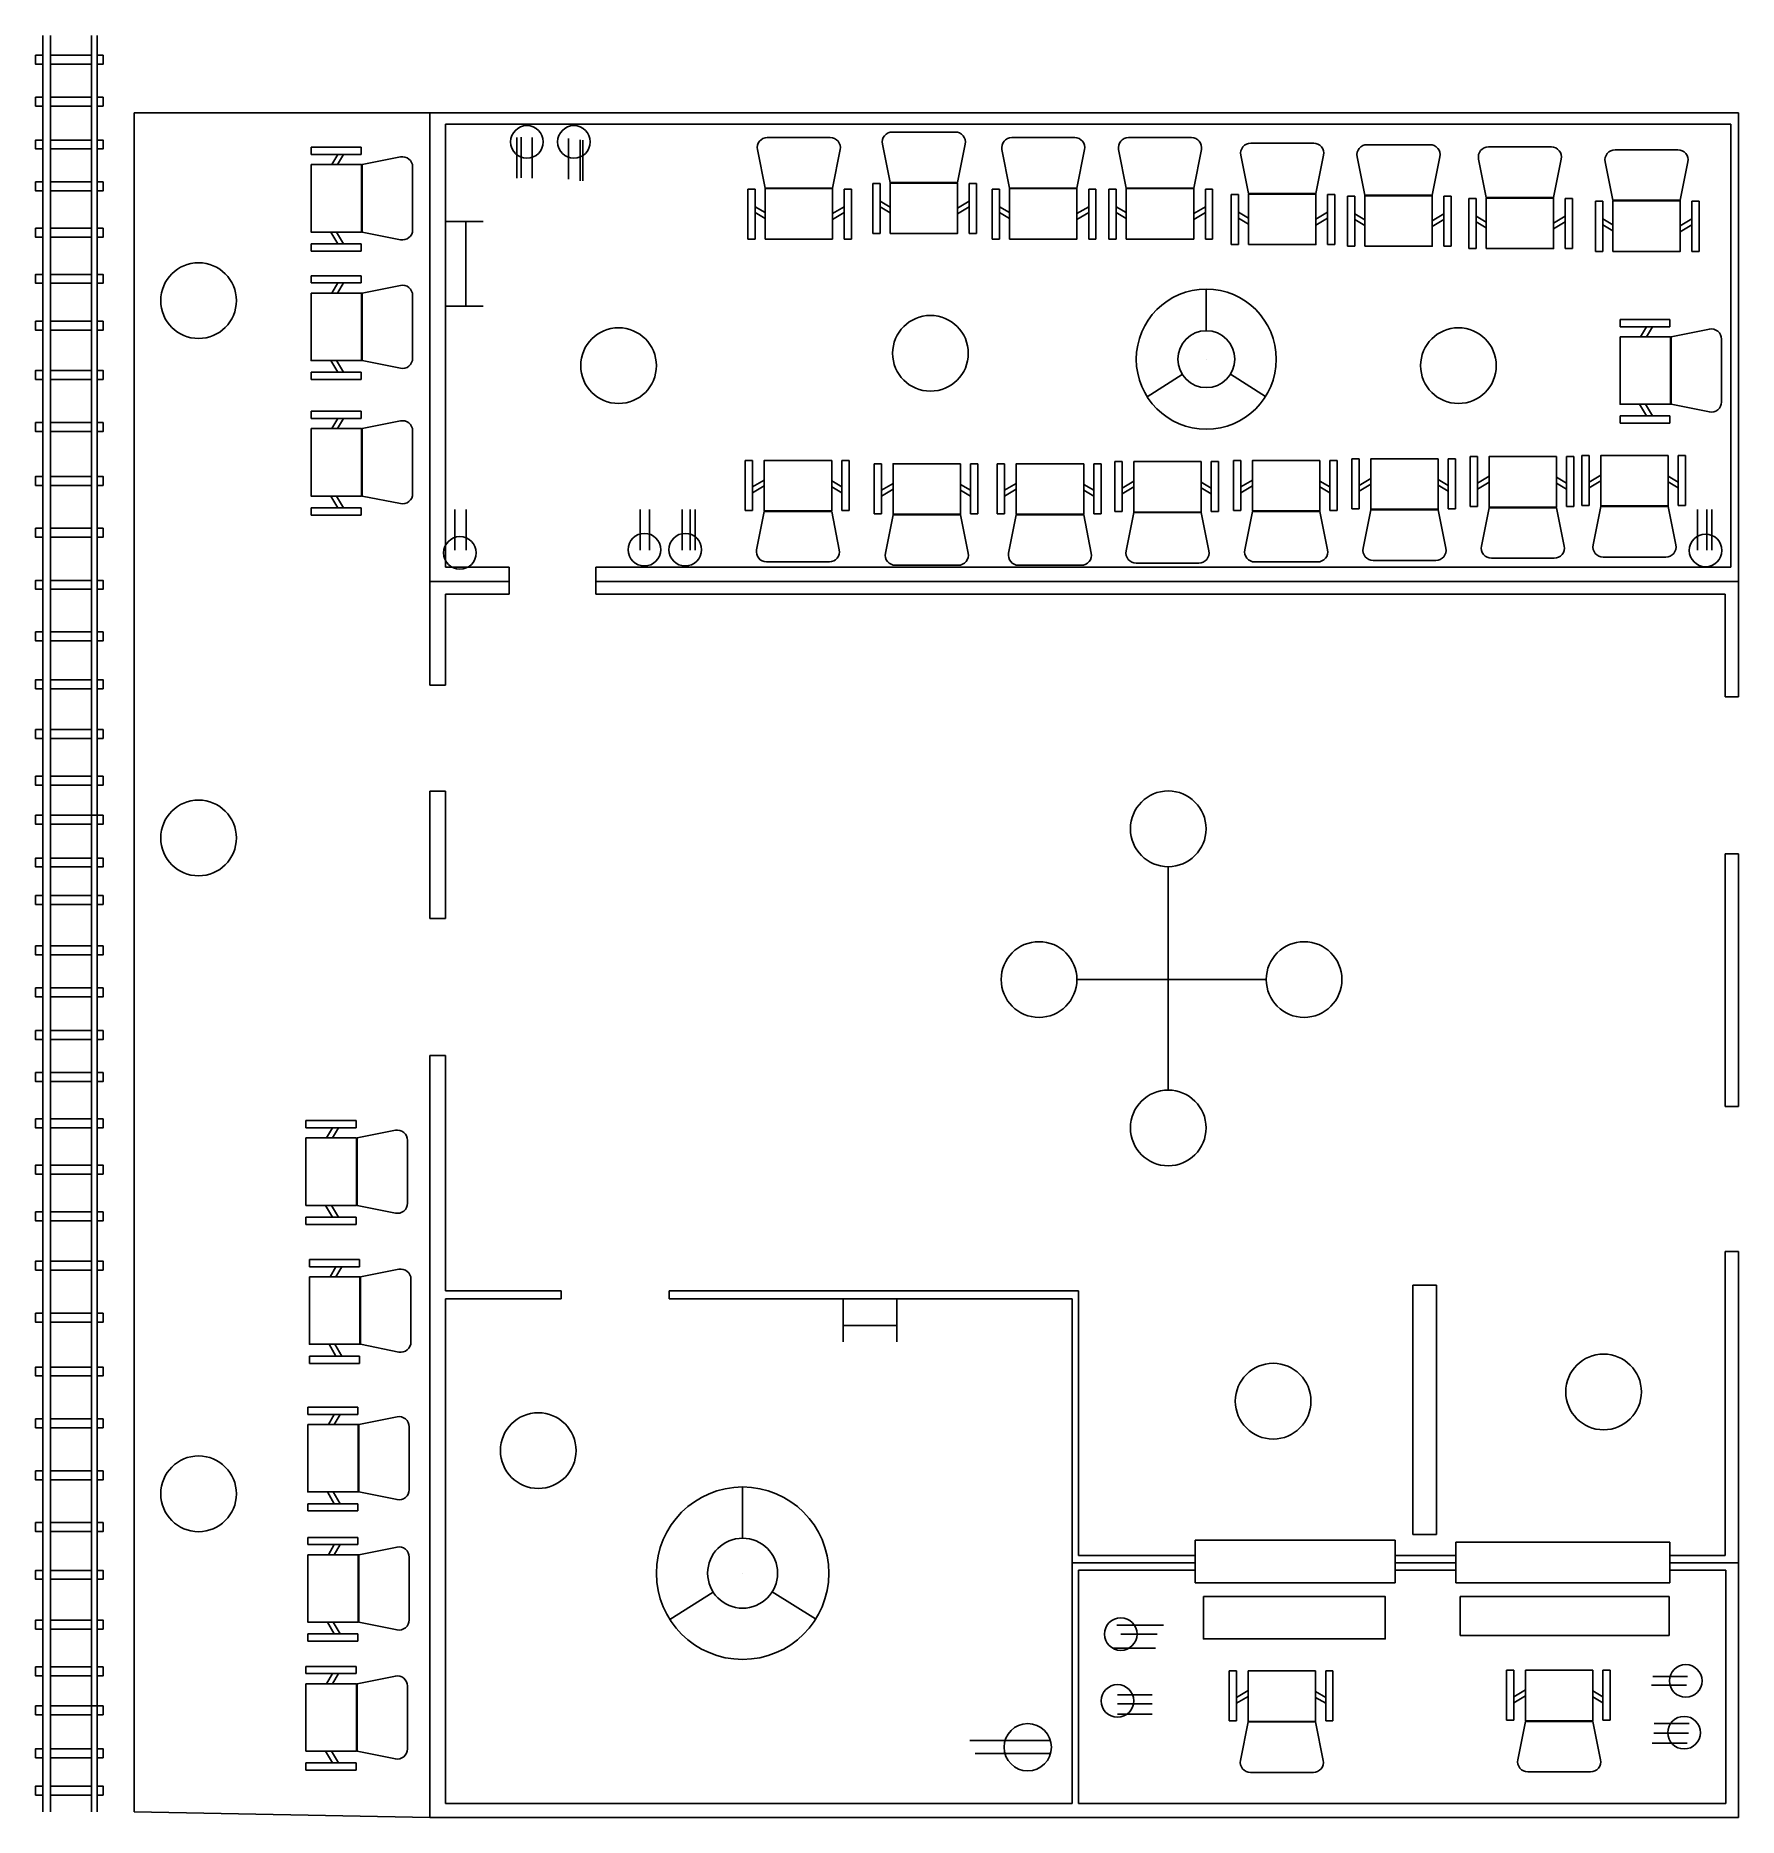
# Model space of a CAD drawing. Header units: millimetres. Extents: x 4372 to 6981, y 626 to 3355.
import ezdxf

# ---------------------------------------------------------------- set-up
doc = ezdxf.new("R2010")
doc.units = ezdxf.units.MM

msp = doc.modelspace()

# ---------------------------------------------------------------- linework, layer by layer
for p, q in [((4382.6, 3355.2), (4382.6, 1998.6)), ((4394.6, 1998.6), (4394.6, 3355.2)), ((4457.3, 1998.6), (4457.3, 3355.2)), ((4466, 3355.2), (4466, 1998.6)), ((4523, 3236.9), (6258.7, 3236.9)), ((4523, 1871.5), (4523, 3236.9)), ((4976, 3236.9), (4976, 2360.2)), ((6258.7, 3236.9), (6981.4, 3236.9)), ((6981.4, 3236.9), (6981.4, 2691.5)), ((4999.9, 2940.9), (4999.9, 3219.4)), ((4999.9, 3219.4), (6956.9, 3219.4)), ((5109.4, 3199.1), (5109.4, 3136.7)), ((5116, 3199.9), (5116, 3137.6)), ((5132.9, 3199.1), (5132.9, 3136.7)), ((5188.5, 3197.8), (5188.5, 3135.5)), ((5206.2, 3195.4), (5206.2, 3133)), ((5210.6, 3194.9), (5210.6, 3132.6)), ((6956.9, 3219.4), (6970, 3219.4)), ((6970, 3219.4), (6970, 2540.8)), ((4794, 3184.3), (4870.7, 3184.3)), ((4794, 3173.1), (4794, 3184.3)), ((4794, 3173.1), (4870.7, 3173.1)), ((4825.6, 3157.7), (4834.7, 3173.1)), ((4834.6, 3157.7), (4843.6, 3173.1)), ((4870.7, 3184.3), (4870.7, 3173.1)), ((5463.1, 3043.6), (5463.1, 3120.2)), ((5463.1, 3120.2), (5474.3, 3120.2)), ((5474.3, 3043.6), (5474.3, 3120.2)), ((5611, 3043.6), (5611, 3120.2)), ((5622.1, 3120.2), (5611, 3120.2)), ((5622.1, 3043.6), (5622.1, 3120.2)), ((5654.7, 3052.1), (5654.7, 3128.7)), ((5654.7, 3128.7), (5665.9, 3128.7)), ((5665.9, 3052.1), (5665.9, 3128.7)), ((5802.6, 3052.1), (5802.6, 3128.7)), ((5813.8, 3128.7), (5802.6, 3128.7)), ((5813.8, 3052.1), (5813.8, 3128.7)), ((5837.8, 3043.6), (5837.8, 3120.2)), ((5837.8, 3120.2), (5849, 3120.2)), ((5849, 3043.6), (5849, 3120.2)), ((5985.7, 3043.6), (5985.7, 3120.2)), ((5996.9, 3120.2), (5985.7, 3120.2)), ((5996.9, 3043.6), (5996.9, 3120.2)), ((6016.7, 3043.6), (6016.7, 3120.2)), ((6016.7, 3120.2), (6027.9, 3120.2)), ((6027.9, 3043.6), (6027.9, 3120.2)), ((6164.6, 3043.6), (6164.6, 3120.2)), ((6175.7, 3120.2), (6164.6, 3120.2)), ((6175.7, 3043.6), (6175.7, 3120.2)), ((6204, 3035.1), (6204, 3111.7)), ((6204, 3111.7), (6215.2, 3111.7)), ((6215.2, 3035.1), (6215.2, 3111.7)), ((6351.9, 3035.1), (6351.9, 3111.7)), ((6363.1, 3111.7), (6351.9, 3111.7)), ((6363.1, 3035.1), (6363.1, 3111.7)), ((5489.7, 3084.1), (5474.3, 3093.2)), ((5489.7, 3075.2), (5474.3, 3084.2)), ((5593, 3082.6), (5611, 3093.2)), ((5593, 3073.6), (5611, 3084.2)), ((5681.3, 3092.6), (5665.9, 3101.7)), ((5681.3, 3083.7), (5665.9, 3092.8)), ((5784.6, 3091.1), (5802.6, 3101.7)), ((5784.6, 3082.1), (5802.6, 3092.8)), ((5864.4, 3084.1), (5849, 3093.2)), ((5864.4, 3075.2), (5849, 3084.2)), ((5967.7, 3082.6), (5985.7, 3093.2)), ((5967.7, 3073.6), (5985.7, 3084.2)), ((6043.3, 3084.1), (6027.9, 3093.2)), ((6043.3, 3075.2), (6027.9, 3084.2)), ((6146.6, 3082.6), (6164.6, 3093.2)), ((6146.6, 3073.6), (6164.6, 3084.2)), ((6230.6, 3075.6), (6215.2, 3084.7)), ((6333.9, 3074.1), (6351.9, 3084.7)), ((6382.3, 3032.7), (6382.3, 3109.4)), ((6382.3, 3109.4), (6393.5, 3109.4)), ((6393.5, 3032.7), (6393.5, 3109.4)), ((6530.2, 3032.7), (6530.2, 3109.4)), ((6541.4, 3109.4), (6530.2, 3109.4)), ((6541.4, 3032.7), (6541.4, 3109.4)), ((6568.3, 3029.1), (6568.3, 3105.8)), ((6568.3, 3105.8), (6579.5, 3105.8)), ((6579.5, 3029.1), (6579.5, 3105.8)), ((6716.2, 3029.1), (6716.2, 3105.8)), ((6727.4, 3105.8), (6716.2, 3105.8)), ((6727.4, 3029.1), (6727.4, 3105.8)), ((6762.3, 3024.8), (6762.3, 3101.5)), ((6762.3, 3101.5), (6773.5, 3101.5)), ((6773.5, 3024.8), (6773.5, 3101.5)), ((6910.2, 3024.8), (6910.2, 3101.5)), ((6921.4, 3101.5), (6910.2, 3101.5)), ((6921.4, 3024.8), (6921.4, 3101.5)), ((4999.9, 3070.7), (5057.5, 3070.7)), ((5031, 3070.7), (5031, 2940.9)), ((6230.6, 3066.6), (6215.2, 3075.7)), ((6333.9, 3065.1), (6351.9, 3075.7)), ((6408.9, 3073.2), (6393.5, 3082.3)), ((6408.9, 3064.3), (6393.5, 3073.4)), ((6512.2, 3071.7), (6530.2, 3082.3)), ((6512.2, 3062.8), (6530.2, 3073.4)), ((6594.9, 3069.7), (6579.5, 3078.8)), ((6594.9, 3060.7), (6579.5, 3069.8)), ((6698.2, 3068.2), (6716.2, 3078.8)), ((6698.2, 3059.2), (6716.2, 3069.8)), ((6788.9, 3065.4), (6773.5, 3074.5)), ((6788.9, 3056.4), (6773.5, 3065.5)), ((6892.3, 3063.9), (6910.2, 3074.5)), ((6892.3, 3054.9), (6910.2, 3065.5)), ((4794, 3036.4), (4870.7, 3036.4)), ((4794, 3036.4), (4794, 3025.2)), ((4824.1, 3054.4), (4834.7, 3036.4)), ((4833, 3054.4), (4843.6, 3036.4)), ((4870.7, 3025.2), (4870.7, 3036.4)), ((5474.3, 3043.6), (5463.1, 3043.6)), ((5611, 3043.6), (5622.1, 3043.6)), ((5665.9, 3052.1), (5654.7, 3052.1)), ((5802.6, 3052.1), (5813.8, 3052.1)), ((5849, 3043.6), (5837.8, 3043.6)), ((5985.7, 3043.6), (5996.9, 3043.6)), ((6027.9, 3043.6), (6016.7, 3043.6)), ((6164.6, 3043.6), (6175.7, 3043.6)), ((6215.2, 3035.1), (6204, 3035.1)), ((6351.9, 3035.1), (6363.1, 3035.1)), ((6393.5, 3032.7), (6382.3, 3032.7)), ((6530.2, 3032.7), (6541.4, 3032.7)), ((4794, 3025.2), (4870.7, 3025.2)), ((6579.5, 3029.1), (6568.3, 3029.1)), ((6716.2, 3029.1), (6727.4, 3029.1)), ((6773.5, 3024.8), (6762.3, 3024.8)), ((6910.2, 3024.8), (6921.4, 3024.8)), ((4794, 2987.4), (4870.7, 2987.4)), ((4794, 2976.3), (4794, 2987.4)), ((4794, 2976.3), (4870.7, 2976.3)), ((4825.6, 2960.9), (4834.7, 2976.3)), ((4834.6, 2960.9), (4843.6, 2976.3)), ((4870.7, 2987.4), (4870.7, 2976.3)), ((6165.9, 2903.2), (6165.9, 2966.9)), ((4999.9, 2940.9), (5057.5, 2940.9)), ((4999.9, 2540.8), (4999.9, 2940.9)), ((6800, 2920.5), (6876.6, 2920.5)), ((6800, 2909.3), (6800, 2920.5)), ((6876.6, 2920.5), (6876.6, 2909.3)), ((6800, 2909.3), (6876.6, 2909.3)), ((6831.6, 2893.9), (6840.7, 2909.3)), ((6840.5, 2893.9), (6849.6, 2909.3)), ((4794, 2839.5), (4870.7, 2839.5)), ((4794, 2839.5), (4794, 2828.4)), ((4824.1, 2857.5), (4834.7, 2839.5)), ((4833, 2857.5), (4843.6, 2839.5)), ((4870.7, 2828.4), (4870.7, 2839.5)), ((6165.9, 2859.6), (6165.9, 2859.6)), ((4794, 2828.4), (4870.7, 2828.4)), ((6129.2, 2836.1), (6075.5, 2801.8)), ((6202.9, 2836.4), (6256.9, 2802.6)), ((6830, 2790.6), (6840.7, 2772.6)), ((6839, 2790.6), (6849.6, 2772.6)), ((4794, 2779.9), (4870.7, 2779.9)), ((4794, 2768.8), (4794, 2779.9)), ((4794, 2768.8), (4870.7, 2768.8)), ((4825.6, 2753.4), (4834.7, 2768.8)), ((4834.6, 2753.4), (4843.6, 2768.8)), ((4870.7, 2779.9), (4870.7, 2768.8)), ((6800, 2772.6), (6876.6, 2772.6)), ((6800, 2772.6), (6800, 2761.4)), ((6800, 2761.4), (6876.6, 2761.4)), ((6876.6, 2761.4), (6876.6, 2772.6)), ((5459.3, 2704.6), (5459.3, 2627.9)), ((5470.5, 2704.6), (5459.3, 2704.6)), ((5470.5, 2704.6), (5470.5, 2627.9)), ((5607.2, 2704.6), (5607.2, 2627.9)), ((5607.2, 2704.6), (5618.4, 2704.6)), ((5618.4, 2704.6), (5618.4, 2627.9)), ((6025.7, 2702.8), (6025.7, 2626.2)), ((6036.9, 2702.8), (6025.7, 2702.8)), ((6036.9, 2702.8), (6036.9, 2626.2)), ((6173.6, 2702.8), (6173.6, 2626.2)), ((6173.6, 2702.8), (6184.8, 2702.8)), ((6184.8, 2702.8), (6184.8, 2626.2)), ((6207.6, 2704.5), (6207.6, 2627.9)), ((6218.8, 2704.5), (6207.6, 2704.5)), ((6218.8, 2704.5), (6218.8, 2627.9)), ((6355.5, 2704.5), (6355.5, 2627.9)), ((6355.5, 2704.5), (6366.7, 2704.5)), ((6366.7, 2704.5), (6366.7, 2627.9)), ((6388.9, 2706.9), (6388.9, 2630.3)), ((6400.1, 2706.9), (6388.9, 2706.9)), ((6400.1, 2706.9), (6400.1, 2630.3)), ((6536.8, 2706.9), (6536.8, 2630.3)), ((6536.8, 2706.9), (6548, 2706.9)), ((6548, 2706.9), (6548, 2630.3)), ((6570.2, 2710.3), (6570.2, 2633.7)), ((6581.4, 2710.3), (6570.2, 2710.3)), ((6581.4, 2710.3), (6581.4, 2633.7)), ((6718.1, 2710.3), (6718.1, 2633.7)), ((6718.1, 2710.3), (6729.3, 2710.3)), ((6729.3, 2710.3), (6729.3, 2633.7)), ((6741.4, 2712), (6741.4, 2635.4)), ((6752.6, 2712), (6741.4, 2712)), ((6752.6, 2712), (6752.6, 2635.4)), ((6889.3, 2712), (6889.3, 2635.4)), ((6889.3, 2712), (6900.5, 2712)), ((6900.5, 2712), (6900.5, 2635.4)), ((5656.8, 2699.4), (5656.8, 2622.8)), ((5668, 2699.4), (5656.8, 2699.4)), ((5668, 2699.4), (5668, 2622.8)), ((5804.7, 2699.4), (5804.7, 2622.8)), ((5804.7, 2699.4), (5815.9, 2699.4)), ((5815.9, 2699.4), (5815.9, 2622.8)), ((5845.5, 2699.4), (5845.5, 2622.8)), ((5856.7, 2699.4), (5845.5, 2699.4)), ((5856.7, 2699.4), (5856.7, 2622.8)), ((5993.4, 2699.4), (5993.4, 2622.8)), ((5993.4, 2699.4), (6004.6, 2699.4)), ((6004.6, 2699.4), (6004.6, 2622.8)), ((6418.1, 2676.9), (6400.1, 2666.3)), ((6521.4, 2675.4), (6536.8, 2666.3)), ((6599.4, 2680.3), (6581.4, 2669.7)), ((6702.7, 2678.7), (6718.1, 2669.7)), ((6770.6, 2682), (6752.6, 2671.3)), ((6873.9, 2680.4), (6889.3, 2671.3)), ((6981.4, 2691.5), (6981.4, 2342.2)), ((4824.1, 2650), (4834.7, 2632.1)), ((4833, 2650), (4843.6, 2632.1)), ((5488.4, 2674.5), (5470.5, 2663.9)), ((5488.4, 2665.6), (5470.5, 2655)), ((5591.8, 2673), (5607.2, 2663.9)), ((5591.8, 2664.1), (5607.2, 2655)), ((5686, 2669.4), (5668, 2658.8)), ((5686, 2660.4), (5668, 2649.8)), ((5789.3, 2667.8), (5804.7, 2658.8)), ((5789.3, 2658.9), (5804.7, 2649.8)), ((5874.7, 2669.4), (5856.7, 2658.8)), ((5874.7, 2660.4), (5856.7, 2649.8)), ((5978, 2667.8), (5993.4, 2658.8)), ((5978, 2658.9), (5993.4, 2649.8)), ((6054.9, 2672.8), (6036.9, 2662.2)), ((6054.9, 2663.8), (6036.9, 2653.2)), ((6158.2, 2671.2), (6173.6, 2662.2)), ((6158.2, 2662.3), (6173.6, 2653.2)), ((6236.8, 2674.5), (6218.8, 2663.9)), ((6236.8, 2665.5), (6218.8, 2654.9)), ((6340.1, 2672.9), (6355.5, 2663.9)), ((6340.1, 2664), (6355.5, 2654.9)), ((6418.1, 2667.9), (6400.1, 2657.3)), ((6521.4, 2666.4), (6536.8, 2657.3)), ((6599.4, 2671.3), (6581.4, 2660.7)), ((6702.7, 2669.8), (6718.1, 2660.7)), ((6770.6, 2673), (6752.6, 2662.4)), ((6873.9, 2671.5), (6889.3, 2662.4)), ((4794, 2632.1), (4870.7, 2632.1)), ((4794, 2632.1), (4794, 2620.9)), ((4794, 2620.9), (4870.7, 2620.9)), ((4870.7, 2620.9), (4870.7, 2632.1)), ((5014.3, 2629.4), (5014.3, 2567.1)), ((5014.3, 2629.4), (5014.3, 2567.1)), ((5031.8, 2629.4), (5031.8, 2567.1)), ((5298.3, 2629.4), (5298.3, 2567.1)), ((5312.7, 2629.4), (5312.7, 2567.1)), ((5362.7, 2629.4), (5362.7, 2567.1)), ((5375, 2629.2), (5375, 2566.9)), ((5382.5, 2629.2), (5382.5, 2566.9)), ((5459.3, 2627.9), (5470.5, 2627.9)), ((5618.4, 2627.9), (5607.2, 2627.9)), ((5656.8, 2622.8), (5668, 2622.8)), ((5815.9, 2622.8), (5804.7, 2622.8)), ((5845.5, 2622.8), (5856.7, 2622.8)), ((6004.6, 2622.8), (5993.4, 2622.8)), ((6025.7, 2626.2), (6036.9, 2626.2)), ((6184.8, 2626.2), (6173.6, 2626.2)), ((6207.6, 2627.9), (6218.8, 2627.9)), ((6366.7, 2627.9), (6355.5, 2627.9)), ((6388.9, 2630.3), (6400.1, 2630.3)), ((6548, 2630.3), (6536.8, 2630.3)), ((6570.2, 2633.7), (6581.4, 2633.7)), ((6729.3, 2633.7), (6718.1, 2633.7)), ((6741.4, 2635.4), (6752.6, 2635.4)), ((6900.5, 2635.4), (6889.3, 2635.4)), ((6919, 2629.4), (6919, 2567.1)), ((6932.9, 2629.4), (6932.9, 2567.1)), ((6940.9, 2629.4), (6940.9, 2567.1)), ((4999.9, 2540.8), (5097.3, 2540.8)), ((5097.3, 2540.8), (5097.3, 2499.7)), ((5230.3, 2540.8), (5230.3, 2499.7)), ((5230.3, 2540.8), (6970, 2540.8)), ((4976, 2519.1), (5097.3, 2519.1)), ((5230.3, 2519.1), (6484.4, 2519.1)), ((6484.4, 2519.1), (6981.4, 2519.1)), ((4999.9, 2499.7), (5097.3, 2499.7)), ((4999.9, 2499.7), (4999.9, 2360.2)), ((5230.3, 2499.7), (6950, 2499.7)), ((6950, 2499.7), (6961, 2499.7)), ((6961, 2499.7), (6961, 2342.2)), ((4976, 2360.2), (4999.9, 2360.2)), ((6961, 2342.2), (6981.4, 2342.2)), ((4976, 2198.1), (4999.9, 2198.1)), ((4976, 2198.1), (4976, 2002.9)), ((4999.9, 2198.1), (4999.9, 2002.9)), ((6961, 2102), (6981.4, 2102)), ((6961, 2102), (6961, 1714.7)), ((6981.4, 2102), (6981.4, 1714.7)), ((6107.6, 2082.2), (6107.6, 1740)), ((4382.6, 1998.6), (4382.6, 1990.9)), ((4394.6, 1998.6), (4394.6, 1990.9)), ((4457.3, 1998.6), (4457.3, 1990.9)), ((4466, 1998.6), (4466, 1990.9)), ((4976, 2002.9), (4999.9, 2002.9)), ((4382.6, 1990.9), (4382.6, 634.3)), ((4394.6, 634.3), (4394.6, 1990.9)), ((4457.3, 634.3), (4457.3, 1990.9)), ((4466, 1990.9), (4466, 634.3)), ((5967.6, 1909.3), (6257.8, 1909.3)), ((4523, 1871.5), (4523, 1268.8)), ((4976, 1268.8), (4976, 1792.7)), ((4976, 1792.7), (4999.9, 1792.7)), ((4999.9, 1792.7), (4999.9, 1432.6)), ((4786.1, 1693.2), (4862.8, 1693.2)), ((4786.1, 1682), (4786.1, 1693.2)), ((4862.8, 1693.2), (4862.8, 1682)), ((6961, 1714.7), (6981.4, 1714.7)), ((4786.1, 1682), (4862.8, 1682)), ((4817.7, 1666.6), (4826.8, 1682)), ((4826.7, 1666.6), (4835.8, 1682)), ((4816.2, 1563.3), (4826.8, 1545.3)), ((4825.2, 1563.3), (4835.8, 1545.3)), ((4786.1, 1545.3), (4862.8, 1545.3)), ((4786.1, 1545.3), (4786.1, 1534.1)), ((4786.1, 1534.1), (4862.8, 1534.1)), ((4862.8, 1534.1), (4862.8, 1545.3)), ((4791.5, 1480.4), (4868.1, 1480.4)), ((4791.5, 1469.2), (4791.5, 1480.4)), ((4868.1, 1480.4), (4868.1, 1469.2)), ((6961, 1492.5), (6981.4, 1492.5)), ((6961, 1492.5), (6961, 1038.1)), ((6981.4, 1492.5), (6981.4, 625.9)), ((4791.5, 1469.2), (4868.1, 1469.2)), ((4823.1, 1453.8), (4832.1, 1469.2)), ((4832, 1453.8), (4841.1, 1469.2)), ((4999.9, 1432.6), (5177.4, 1432.6)), ((5177.4, 1420.4), (4999.9, 1420.4)), ((4999.9, 1420.4), (4999.9, 647.3)), ((5177.4, 1432.6), (5177.4, 1420.4)), ((5342.5, 1432.6), (5342.5, 1420.4)), ((5342.5, 1432.6), (5970, 1432.6)), ((5960.2, 1420.4), (5342.5, 1420.4)), ((5609.3, 1354.2), (5609.3, 1420.4)), ((5691.7, 1354.2), (5691.7, 1420.4)), ((5960.2, 1420.4), (5960.2, 647.3)), ((5970, 1432.6), (5970, 1026.8)), ((6482.4, 1066.4), (6482.4, 1440.9)), ((6482.4, 1440.9), (6519, 1440.9)), ((6519, 1440.9), (6519, 1059.4)), ((5609.3, 1379.4), (5691.7, 1379.4)), ((4821.5, 1350.5), (4832.1, 1332.5)), ((4830.5, 1350.5), (4841.1, 1332.5)), ((4791.5, 1332.5), (4868.1, 1332.5)), ((4791.5, 1332.5), (4791.5, 1321.3)), ((4791.5, 1321.3), (4868.1, 1321.3)), ((4868.1, 1321.3), (4868.1, 1332.5)), ((4523, 634.3), (4523, 1268.8)), ((4976, 1268.8), (4976, 625.9)), ((4788.8, 1254.3), (4865.5, 1254.3)), ((4788.8, 1243.1), (4788.8, 1254.3)), ((4788.8, 1243.1), (4865.5, 1243.1)), ((4820.4, 1227.7), (4829.5, 1243.1)), ((4829.3, 1227.7), (4838.4, 1243.1)), ((4865.5, 1254.3), (4865.5, 1243.1)), ((4818.9, 1124.4), (4829.5, 1106.4)), ((4827.8, 1124.4), (4838.4, 1106.4)), ((5455.3, 1053.5), (5455.3, 1131.9)), ((4788.8, 1106.4), (4865.5, 1106.4)), ((4788.8, 1106.4), (4788.8, 1095.2)), ((4788.8, 1095.2), (4865.5, 1095.2)), ((4865.5, 1095.2), (4865.5, 1106.4)), ((6482.4, 1066.4), (6482.4, 1059.4)), ((4788.8, 1054.8), (4865.5, 1054.8)), ((4788.8, 1043.6), (4788.8, 1054.8)), ((4788.8, 1043.6), (4865.5, 1043.6)), ((4820.4, 1028.2), (4829.5, 1043.6)), ((4829.3, 1028.2), (4838.4, 1043.6)), ((4865.5, 1054.8), (4865.5, 1043.6)), ((6149, 1050.4), (6455.6, 1050.4)), ((6149, 985.2), (6149, 1050.4)), ((6455.6, 1050.4), (6455.6, 985.2)), ((6482.4, 1059.4), (6482.4, 1059.4)), ((6482.4, 1059.4), (6519, 1059.4)), ((6548.4, 1047.3), (6548.4, 985.2)), ((6876.5, 1047.3), (6548.4, 1047.3)), ((6876.5, 985.2), (6876.5, 1047.3)), ((6961, 1038.1), (6961, 1026.8)), ((6090.8, 1015.8), (5960.2, 1015.8)), ((5970, 1026.8), (6149, 1026.8)), ((6090.8, 1015.8), (6149, 1015.8)), ((6548.4, 1026.8), (6455.6, 1026.8)), ((6455.6, 1015.8), (6548.4, 1015.8)), ((6961, 1026.8), (6876.5, 1026.8)), ((6876.5, 1015.8), (6981.4, 1015.8)), ((5455.3, 999.9), (5455.3, 999.9)), ((5970, 1004.7), (5970, 647.3)), ((6149, 1004.7), (5970, 1004.7)), ((6455.6, 985.2), (6149, 985.2)), ((6548.4, 1004.7), (6455.6, 1004.7)), ((6548.4, 985.2), (6876.5, 985.2)), ((6962.2, 1004.7), (6876.5, 1004.7)), ((6962.2, 647.3), (6962.2, 1004.7)), ((5410.1, 971), (5344, 928.8)), ((5500.7, 971.4), (5567.2, 929.8)), ((4788.8, 906.9), (4865.5, 906.9)), ((4788.8, 906.9), (4788.8, 895.7)), ((4818.9, 924.9), (4829.5, 906.9)), ((4827.8, 924.9), (4838.4, 906.9)), ((4865.5, 895.7), (4865.5, 906.9)), ((6100.4, 920.3), (6028.6, 920.3)), ((6090.8, 906.4), (6034.9, 906.6)), ((4788.8, 895.7), (4865.5, 895.7)), ((6088.3, 884.8), (6022.5, 884.8)), ((4786.1, 857.2), (4862.8, 857.2)), ((4786.1, 846), (4786.1, 857.2)), ((4862.8, 857.2), (4862.8, 846)), ((6201, 850.2), (6201, 773.5)), ((6212.2, 850.2), (6201, 850.2)), ((6212.2, 850.2), (6212.2, 773.5)), ((6348.9, 850.2), (6348.9, 773.5)), ((6348.9, 850.2), (6360.1, 850.2)), ((6360.1, 850.2), (6360.1, 773.5)), ((6626, 851.2), (6626, 774.5)), ((6637.2, 851.2), (6626, 851.2)), ((6637.2, 851.2), (6637.2, 774.5)), ((6773.9, 851.2), (6773.9, 774.5)), ((6773.9, 851.2), (6785.1, 851.2)), ((6785.1, 851.2), (6785.1, 774.5)), ((4786.1, 846), (4862.8, 846)), ((4817.7, 830.6), (4826.8, 846)), ((4826.6, 830.6), (4835.7, 846)), ((6230.2, 820.1), (6212.2, 809.5)), ((6655.2, 821.1), (6637.2, 810.5)), ((6758.5, 819.6), (6773.9, 810.5)), ((6848.5, 828.6), (6901.9, 828.6)), ((6850.1, 841.6), (6903.5, 841.6)), ((6029.8, 813.7), (6083.2, 813.7)), ((6029.8, 799.8), (6083.2, 799.8)), ((6230.2, 811.2), (6212.2, 800.6)), ((6333.5, 818.6), (6348.9, 809.5)), ((6333.5, 809.7), (6348.9, 800.6)), ((6655.2, 812.2), (6637.2, 801.5)), ((6758.5, 810.6), (6773.9, 801.5)), ((6029.8, 783.9), (6083.2, 783.9)), ((6201, 773.5), (6212.2, 773.5)), ((6360.1, 773.5), (6348.9, 773.5)), ((6626, 774.5), (6637.2, 774.5)), ((6785.1, 774.5), (6773.9, 774.5)), ((6852.6, 769.8), (6906, 769.8)), ((5927, 743.5), (5803.5, 743.5)), ((6849.5, 739.3), (6903, 739.3)), ((6851.7, 754.9), (6905.2, 754.9)), ((4816.2, 727.3), (4826.8, 709.3)), ((4825.1, 727.3), (4835.7, 709.3)), ((5927.2, 723.5), (5811.9, 723.5)), ((4786.1, 709.3), (4862.8, 709.3)), ((4786.1, 709.3), (4786.1, 698.1)), ((4786.1, 698.1), (4862.8, 698.1)), ((4862.8, 698.1), (4862.8, 709.3)), ((4976, 625.9), (4523, 634.3)), ((4999.9, 647.3), (5960.2, 647.3)), ((5970, 647.3), (6962.2, 647.3)), ((4976, 625.9), (6981.4, 625.9))]:
    msp.add_line(p, q)
for points in [[(4382.6, 3311.4), (4371.8, 3311.4), (4371.8, 3325.1), (4382.6, 3325.1)], [(4394.6, 3325.1), (4457.3, 3325.1)], [(4457.3, 3311.4), (4394.6, 3311.4)], [(4466, 3325.1), (4475.2, 3325.1), (4475.2, 3311.4), (4466, 3311.4)], [(4382.6, 3247.2), (4371.8, 3247.2), (4371.8, 3260.9), (4382.6, 3260.9)], [(4394.6, 3260.9), (4457.3, 3260.9)], [(4466, 3260.9), (4475.2, 3260.9), (4475.2, 3247.2), (4466, 3247.2)], [(4457.3, 3247.2), (4394.6, 3247.2)], [(4382.6, 3181.6), (4371.8, 3181.6), (4371.8, 3195.3), (4382.6, 3195.3)], [(4394.6, 3195.3), (4457.3, 3195.3)], [(4466, 3195.3), (4475.2, 3195.3), (4475.2, 3181.6), (4466, 3181.6)], [(4457.3, 3181.6), (4394.6, 3181.6)], [(4382.6, 3117.4), (4371.8, 3117.4), (4371.8, 3131.1), (4382.6, 3131.1)], [(4394.6, 3131.1), (4457.3, 3131.1)], [(4457.3, 3117.4), (4394.6, 3117.4)], [(4466, 3131.1), (4475.2, 3131.1), (4475.2, 3117.4), (4466, 3117.4)], [(4382.6, 3046.4), (4371.8, 3046.4), (4371.8, 3060.1), (4382.6, 3060.1)], [(4394.6, 3060.1), (4457.3, 3060.1)], [(4466, 3060.1), (4475.2, 3060.1), (4475.2, 3046.4), (4466, 3046.4)], [(4457.3, 3046.4), (4394.6, 3046.4)], [(4382.6, 2975.8), (4371.8, 2975.8), (4371.8, 2989.5), (4382.6, 2989.5)], [(4394.6, 2989.5), (4457.3, 2989.5)], [(4457.3, 2975.8), (4394.6, 2975.8)], [(4466, 2989.5), (4475.2, 2989.5), (4475.2, 2975.8), (4466, 2975.8)], [(4382.6, 2903.9), (4371.8, 2903.9), (4371.8, 2917.6), (4382.6, 2917.6)], [(4394.6, 2917.6), (4457.3, 2917.6)], [(4457.3, 2903.9), (4394.6, 2903.9)], [(4466, 2917.6), (4475.2, 2917.6), (4475.2, 2903.9), (4466, 2903.9)], [(4382.6, 2828.7), (4371.8, 2828.7), (4371.8, 2842.4), (4382.6, 2842.4)], [(4394.6, 2842.4), (4457.3, 2842.4)], [(4466, 2842.4), (4475.2, 2842.4), (4475.2, 2828.7), (4466, 2828.7)], [(4457.3, 2828.7), (4394.6, 2828.7)], [(4382.6, 2748.7), (4371.8, 2748.7), (4371.8, 2762.4), (4382.6, 2762.4)], [(4394.6, 2762.4), (4457.3, 2762.4)], [(4466, 2762.4), (4475.2, 2762.4), (4475.2, 2748.7), (4466, 2748.7)], [(4457.3, 2748.7), (4394.6, 2748.7)], [(4382.6, 2666.3), (4371.8, 2666.3), (4371.8, 2680), (4382.6, 2680)], [(4394.6, 2680), (4457.3, 2680)], [(4466, 2680), (4475.2, 2680), (4475.2, 2666.3), (4466, 2666.3)], [(4457.3, 2666.3), (4394.6, 2666.3)], [(4382.6, 2586.9), (4371.8, 2586.9), (4371.8, 2600.6), (4382.6, 2600.6)], [(4394.6, 2600.6), (4457.3, 2600.6)], [(4466, 2600.6), (4475.2, 2600.6), (4475.2, 2586.9), (4466, 2586.9)], [(4457.3, 2586.9), (4394.6, 2586.9)], [(4382.6, 2507.1), (4371.8, 2507.1), (4371.8, 2520.8), (4382.6, 2520.8)], [(4394.6, 2520.8), (4457.3, 2520.8)], [(4466, 2520.8), (4475.2, 2520.8), (4475.2, 2507.1), (4466, 2507.1)], [(4457.3, 2507.1), (4394.6, 2507.1)], [(4382.6, 2428), (4371.8, 2428), (4371.8, 2441.7), (4382.6, 2441.7)], [(4394.6, 2441.7), (4457.3, 2441.7)], [(4466, 2441.7), (4475.2, 2441.7), (4475.2, 2428), (4466, 2428)], [(4457.3, 2428), (4394.6, 2428)], [(4382.6, 2354.8), (4371.8, 2354.8), (4371.8, 2368.5), (4382.6, 2368.5)], [(4394.6, 2368.5), (4457.3, 2368.5)], [(4457.3, 2354.8), (4394.6, 2354.8)], [(4466, 2368.5), (4475.2, 2368.5), (4475.2, 2354.8), (4466, 2354.8)], [(4382.6, 2278.6), (4371.8, 2278.6), (4371.8, 2292.3), (4382.6, 2292.3)], [(4394.6, 2292.3), (4457.3, 2292.3)], [(4457.3, 2278.6), (4394.6, 2278.6)], [(4466, 2292.3), (4475.2, 2292.3), (4475.2, 2278.6), (4466, 2278.6)], [(4382.6, 2206.9), (4371.8, 2206.9), (4371.8, 2220.6), (4382.6, 2220.6)], [(4394.6, 2220.6), (4457.3, 2220.6)], [(4466, 2220.6), (4475.2, 2220.6), (4475.2, 2206.9), (4466, 2206.9)], [(4457.3, 2206.9), (4394.6, 2206.9)], [(4382.6, 2147.3), (4371.8, 2147.3), (4371.8, 2161), (4382.6, 2161)], [(4394.6, 2161), (4475.2, 2161), (4475.2, 2147.3), (4466, 2147.3)], [(4457.3, 2147.3), (4394.6, 2147.3)], [(4382.6, 2081.7), (4371.8, 2081.7), (4371.8, 2095.4), (4382.6, 2095.4)], [(4394.6, 2095.4), (4457.3, 2095.4)], [(4457.3, 2081.7), (4394.6, 2081.7)], [(4466, 2095.4), (4475.2, 2095.4), (4475.2, 2081.7), (4466, 2081.7)], [(4382.6, 2024.3), (4371.8, 2024.3), (4371.8, 2038), (4382.6, 2038)], [(4394.6, 2038), (4457.3, 2038)], [(4457.3, 2024.3), (4394.6, 2024.3)], [(4466, 2038), (4475.2, 2038), (4475.2, 2024.3), (4466, 2024.3)], [(4382.6, 1947.1), (4371.8, 1947.1), (4371.8, 1960.8), (4382.6, 1960.8)], [(4394.6, 1960.8), (4457.3, 1960.8)], [(4457.3, 1947.1), (4394.6, 1947.1)], [(4466, 1960.8), (4475.2, 1960.8), (4475.2, 1947.1), (4466, 1947.1)], [(4382.6, 1882.8), (4371.8, 1882.8), (4371.8, 1896.5), (4382.6, 1896.5)], [(4394.6, 1896.5), (4457.3, 1896.5)], [(4466, 1896.5), (4475.2, 1896.5), (4475.2, 1882.8), (4466, 1882.8)], [(4457.3, 1882.8), (4394.6, 1882.8)], [(4382.6, 1817.3), (4371.8, 1817.3), (4371.8, 1831), (4382.6, 1831)], [(4394.6, 1831), (4457.3, 1831)], [(4466, 1831), (4475.2, 1831), (4475.2, 1817.3), (4466, 1817.3)], [(4457.3, 1817.3), (4394.6, 1817.3)], [(4382.6, 1753), (4371.8, 1753), (4371.8, 1766.7), (4382.6, 1766.7)], [(4394.6, 1766.7), (4457.3, 1766.7)], [(4457.3, 1753), (4394.6, 1753)], [(4466, 1766.7), (4475.2, 1766.7), (4475.2, 1753), (4466, 1753)], [(4382.6, 1682.1), (4371.8, 1682.1), (4371.8, 1695.8), (4382.6, 1695.8)], [(4394.6, 1695.8), (4457.3, 1695.8)], [(4466, 1695.8), (4475.2, 1695.8), (4475.2, 1682.1), (4466, 1682.1)], [(4457.3, 1682.1), (4394.6, 1682.1)], [(4382.6, 1611.4), (4371.8, 1611.4), (4371.8, 1625.1), (4382.6, 1625.1)], [(4394.6, 1625.1), (4457.3, 1625.1)], [(4457.3, 1611.4), (4394.6, 1611.4)], [(4466, 1625.1), (4475.2, 1625.1), (4475.2, 1611.4), (4466, 1611.4)], [(4382.6, 1539.5), (4371.8, 1539.5), (4371.8, 1553.2), (4382.6, 1553.2)], [(4394.6, 1553.2), (4457.3, 1553.2)], [(4457.3, 1539.5), (4394.6, 1539.5)], [(4466, 1553.2), (4475.2, 1553.2), (4475.2, 1539.5), (4466, 1539.5)], [(4382.6, 1464.3), (4371.8, 1464.3), (4371.8, 1478), (4382.6, 1478)], [(4394.6, 1478), (4457.3, 1478)], [(4466, 1478), (4475.2, 1478), (4475.2, 1464.3), (4466, 1464.3)], [(4457.3, 1464.3), (4394.6, 1464.3)], [(4382.6, 1384.3), (4371.8, 1384.3), (4371.8, 1398), (4382.6, 1398)], [(4394.6, 1398), (4457.3, 1398)], [(4466, 1398), (4475.2, 1398), (4475.2, 1384.3), (4466, 1384.3)], [(4457.3, 1384.3), (4394.6, 1384.3)], [(4382.6, 1302), (4371.8, 1302), (4371.8, 1315.7), (4382.6, 1315.7)], [(4394.6, 1315.7), (4457.3, 1315.7)], [(4466, 1315.7), (4475.2, 1315.7), (4475.2, 1302), (4466, 1302)], [(4457.3, 1302), (4394.6, 1302)], [(4382.6, 1222.6), (4371.8, 1222.6), (4371.8, 1236.3), (4382.6, 1236.3)], [(4394.6, 1236.3), (4457.3, 1236.3)], [(4466, 1236.3), (4475.2, 1236.3), (4475.2, 1222.6), (4466, 1222.6)], [(4457.3, 1222.6), (4394.6, 1222.6)], [(4382.6, 1142.8), (4371.8, 1142.8), (4371.8, 1156.5), (4382.6, 1156.5)], [(4394.6, 1156.5), (4457.3, 1156.5)], [(4466, 1156.5), (4475.2, 1156.5), (4475.2, 1142.8), (4466, 1142.8)], [(4457.3, 1142.8), (4394.6, 1142.8)], [(4382.6, 1063.6), (4371.8, 1063.6), (4371.8, 1077.3), (4382.6, 1077.3)], [(4394.6, 1077.3), (4457.3, 1077.3)], [(4466, 1077.3), (4475.2, 1077.3), (4475.2, 1063.6), (4466, 1063.6)], [(4457.3, 1063.6), (4394.6, 1063.6)], [(4382.6, 990.5), (4371.8, 990.5), (4371.8, 1004.2), (4382.6, 1004.2)], [(4394.6, 1004.2), (4457.3, 1004.2)], [(4457.3, 990.5), (4394.6, 990.5)], [(4466, 1004.2), (4475.2, 1004.2), (4475.2, 990.5), (4466, 990.5)], [(4382.6, 914.3), (4371.8, 914.3), (4371.8, 928), (4382.6, 928)], [(4394.6, 928), (4457.3, 928)], [(4457.3, 914.3), (4394.6, 914.3)], [(4466, 928), (4475.2, 928), (4475.2, 914.3), (4466, 914.3)], [(4382.6, 842.5), (4371.8, 842.5), (4371.8, 856.2), (4382.6, 856.2)], [(4394.6, 856.2), (4457.3, 856.2)], [(4466, 856.2), (4475.2, 856.2), (4475.2, 842.5), (4466, 842.5)], [(4457.3, 842.5), (4394.6, 842.5)], [(4382.6, 783), (4371.8, 783), (4371.8, 796.7), (4382.6, 796.7)], [(4394.6, 796.7), (4475.2, 796.7), (4475.2, 783), (4466, 783)], [(4457.3, 783), (4394.6, 783)], [(4382.6, 717.3), (4371.8, 717.3), (4371.8, 731), (4382.6, 731)], [(4394.6, 731), (4457.3, 731)], [(4457.3, 717.3), (4394.6, 717.3)], [(4466, 731), (4475.2, 731), (4475.2, 717.3), (4466, 717.3)], [(4382.6, 660), (4371.8, 660), (4371.8, 673.7), (4382.6, 673.7)], [(4394.6, 673.7), (4457.3, 673.7)], [(4457.3, 660), (4394.6, 660)], [(4466, 673.7), (4475.2, 673.7), (4475.2, 660), (4466, 660)]]:
    msp.add_lwpolyline(points)
for points in [[(5489.7, 3121.8), (5477.9, 3180.6, -0.473093), (5493.1, 3199.1), (5589.6, 3199.1, -0.473462), (5604.8, 3180.6), (5593, 3121.8)], [(5681.3, 3130.3), (5669.6, 3189.1, -0.473093), (5684.8, 3207.6), (5781.2, 3207.6, -0.473462), (5796.4, 3189.1), (5784.6, 3130.3)], [(5864.4, 3121.8), (5852.7, 3180.6, -0.473093), (5867.9, 3199.1), (5964.3, 3199.1, -0.473462), (5979.5, 3180.6), (5967.7, 3121.8)], [(6043.3, 3121.8), (6031.5, 3180.6, -0.473093), (6046.7, 3199.1), (6143.2, 3199.1, -0.473462), (6158.4, 3180.6), (6146.6, 3121.8)], [(4872.3, 3157.7), (4931, 3169.4, -0.473093), (4949.5, 3154.2), (4949.6, 3057.8, -0.473462), (4931, 3042.6), (4872.3, 3054.4)], [(6230.6, 3113.3), (6218.9, 3172.1, -0.473093), (6234.1, 3190.6), (6330.5, 3190.6, -0.473462), (6345.7, 3172.1), (6333.9, 3113.3)], [(6408.9, 3111), (6397.2, 3169.7, -0.473093), (6412.4, 3188.2), (6508.8, 3188.2, -0.473462), (6524, 3169.7), (6512.2, 3111)], [(6594.9, 3107.4), (6583.2, 3166.2, -0.473093), (6598.4, 3184.7), (6694.8, 3184.7, -0.473462), (6710, 3166.1), (6698.2, 3107.4)], [(6788.9, 3103.1), (6777.2, 3161.8, -0.473093), (6792.4, 3180.4), (6888.8, 3180.4, -0.473462), (6904, 3161.8), (6892.3, 3103.1)], [(4872.3, 2960.9), (4931, 2972.6, -0.473093), (4949.5, 2957.4), (4949.6, 2860.9, -0.473462), (4931, 2845.8), (4872.3, 2857.5)], [(6878.2, 2893.9), (6937, 2905.6, -0.473093), (6955.5, 2890.4), (6955.5, 2794, -0.473462), (6937, 2778.8), (6878.2, 2790.6)], [(4872.3, 2753.4), (4931, 2765.1, -0.473093), (4949.5, 2749.9), (4949.6, 2653.5, -0.473462), (4931, 2638.3), (4872.3, 2650)], [(5591.8, 2626.4), (5603.5, 2567.6, -0.473093), (5588.3, 2549.1), (5491.9, 2549.1, -0.473462), (5476.7, 2567.6), (5488.4, 2626.4)], [(5789.3, 2621.2), (5801, 2562.4, -0.473093), (5785.8, 2543.9), (5689.4, 2543.9, -0.473462), (5674.2, 2562.4), (5686, 2621.2)], [(5978, 2621.2), (5989.7, 2562.4, -0.473093), (5974.5, 2543.9), (5878.1, 2543.9, -0.473462), (5862.9, 2562.4), (5874.7, 2621.2)], [(6158.2, 2624.6), (6169.9, 2565.8, -0.473093), (6154.7, 2547.3), (6058.3, 2547.3, -0.473462), (6043.1, 2565.8), (6054.9, 2624.6)], [(6340.1, 2626.3), (6351.8, 2567.5, -0.473093), (6336.6, 2549), (6240.2, 2549, -0.473462), (6225, 2567.5), (6236.8, 2626.3)], [(6521.4, 2628.7), (6533.1, 2569.9, -0.473093), (6517.9, 2551.4), (6421.5, 2551.4, -0.473462), (6406.3, 2569.9), (6418.1, 2628.7)], [(6702.7, 2632.1), (6714.5, 2573.3, -0.473093), (6699.3, 2554.8), (6602.8, 2554.8, -0.473462), (6587.6, 2573.3), (6599.4, 2632.1)], [(6873.9, 2633.8), (6885.6, 2575, -0.473093), (6870.4, 2556.5), (6774, 2556.5, -0.473462), (6758.8, 2575), (6770.6, 2633.8)], [(4864.4, 1666.6), (4923.1, 1678.3, -0.473093), (4941.7, 1663.1), (4941.7, 1566.7, -0.473462), (4923.1, 1551.5), (4864.4, 1563.3)], [(4869.7, 1453.8), (4928.5, 1465.5, -0.473093), (4947, 1450.3), (4947, 1353.9, -0.473462), (4928.5, 1338.7), (4869.7, 1350.5)], [(4867.1, 1227.7), (4925.8, 1239.4, -0.473093), (4944.3, 1224.2), (4944.3, 1127.8, -0.473462), (4925.8, 1112.6), (4867.1, 1124.4)], [(4867.1, 1028.2), (4925.8, 1039.9, -0.473093), (4944.3, 1024.7), (4944.3, 928.3, -0.473462), (4925.8, 913.1), (4867.1, 924.9)], [(4864.4, 830.6), (4923.1, 842.3, -0.473093), (4941.6, 827.1), (4941.6, 730.7, -0.473462), (4923.1, 715.5), (4864.4, 727.3)], [(6333.5, 772), (6345.2, 713.2, -0.473093), (6330, 694.7), (6233.6, 694.7, -0.473462), (6218.4, 713.2), (6230.2, 772)], [(6758.5, 772.9), (6770.2, 714.2, -0.473093), (6755, 695.6), (6658.6, 695.6, -0.473462), (6643.4, 714.2), (6655.2, 772.9)]]:
    msp.add_lwpolyline(points, format="xyb", close=True)
for points in [[(4794, 3157.7), (4871.3, 3157.7), (4871.3, 3054.4), (4794, 3054.4)], [(5489.7, 3043.6), (5489.7, 3120.9), (5593, 3120.9), (5593, 3043.6)], [(5681.3, 3052.1), (5681.3, 3129.4), (5784.6, 3129.4), (5784.6, 3052.1)], [(5864.4, 3043.6), (5864.4, 3120.9), (5967.7, 3120.9), (5967.7, 3043.6)], [(6043.3, 3043.6), (6043.3, 3120.9), (6146.6, 3120.9), (6146.6, 3043.6)], [(6230.6, 3035.1), (6230.6, 3112.3), (6333.9, 3112.3), (6333.9, 3035.1)], [(6408.9, 3032.7), (6408.9, 3110), (6512.2, 3110), (6512.2, 3032.7)], [(6594.9, 3029.1), (6594.9, 3106.4), (6698.2, 3106.4), (6698.2, 3029.1)], [(6788.9, 3024.8), (6788.9, 3102.1), (6892.3, 3102.1), (6892.3, 3024.8)], [(4794, 2960.9), (4871.3, 2960.9), (4871.3, 2857.5), (4794, 2857.5)], [(6800, 2893.9), (6877.3, 2893.9), (6877.3, 2790.6), (6800, 2790.6)], [(4794, 2753.4), (4871.3, 2753.4), (4871.3, 2650), (4794, 2650)], [(5591.8, 2704.6), (5591.8, 2627.3), (5488.4, 2627.3), (5488.4, 2704.6)], [(6158.2, 2702.8), (6158.2, 2625.5), (6054.9, 2625.5), (6054.9, 2702.8)], [(6340.1, 2704.5), (6340.1, 2627.2), (6236.8, 2627.2), (6236.8, 2704.5)], [(6521.4, 2706.9), (6521.4, 2629.7), (6418.1, 2629.7), (6418.1, 2706.9)], [(6702.7, 2710.3), (6702.7, 2633), (6599.4, 2633), (6599.4, 2710.3)], [(6873.9, 2712), (6873.9, 2634.7), (6770.6, 2634.7), (6770.6, 2712)], [(5789.3, 2699.4), (5789.3, 2622.1), (5686, 2622.1), (5686, 2699.4)], [(5978, 2699.4), (5978, 2622.1), (5874.7, 2622.1), (5874.7, 2699.4)], [(4786.1, 1666.6), (4863.4, 1666.6), (4863.4, 1563.3), (4786.1, 1563.3)], [(4791.5, 1453.8), (4868.8, 1453.8), (4868.8, 1350.5), (4791.5, 1350.5)], [(4788.8, 1227.7), (4866.1, 1227.7), (4866.1, 1124.4), (4788.8, 1124.4)], [(4788.8, 1028.2), (4866.1, 1028.2), (4866.1, 924.9), (4788.8, 924.9)], [(6161.5, 964), (6440.2, 964), (6440.2, 899.3), (6161.5, 899.3)], [(6555.2, 964), (6875.2, 964), (6875.2, 904.7), (6555.2, 904.7)], [(6333.5, 850.2), (6333.5, 772.9), (6230.2, 772.9), (6230.2, 850.2)], [(6758.5, 851.2), (6758.5, 773.9), (6655.2, 773.9), (6655.2, 851.2)], [(4786.1, 830.6), (4863.4, 830.6), (4863.4, 727.3), (4786.1, 727.3)]]:
    msp.add_lwpolyline(points, close=True)
for centre, radius in [((5124.7, 3192.4), 25), ((5196.7, 3192.4), 25), ((4621.5, 2949.3), 58), ((6165.9, 2859.6), 107.3), ((5743.2, 2868.6), 58), ((5265.2, 2849.7), 58), ((6165.9, 2859.6), 43.6), ((6552.4, 2849.7), 58), ((5022, 2562.8), 25), ((5304.8, 2567.8), 25), ((5367.4, 2567.8), 25), ((6931.1, 2566.7), 25), ((4621.5, 2126.2), 58), ((6107.6, 2140.2), 58), ((5909.6, 1909.3), 58), ((6315.8, 1909.3), 58), ((6107.6, 1682), 58), ((6268.4, 1263.4), 58), ((6774.8, 1277.6), 58), ((5142.1, 1187.7), 58), ((4621.5, 1121.5), 58), ((5455.3, 999.9), 132.1), ((5455.3, 999.9), 53.6), ((6034.9, 906.6), 25), ((6900.7, 834.9), 25), ((6029.8, 804.2), 25), ((5892.3, 733.3), 36.2), ((6898.2, 755.6), 25)]:
    msp.add_circle(centre, radius)

doc.saveas('drawing.dxf')
